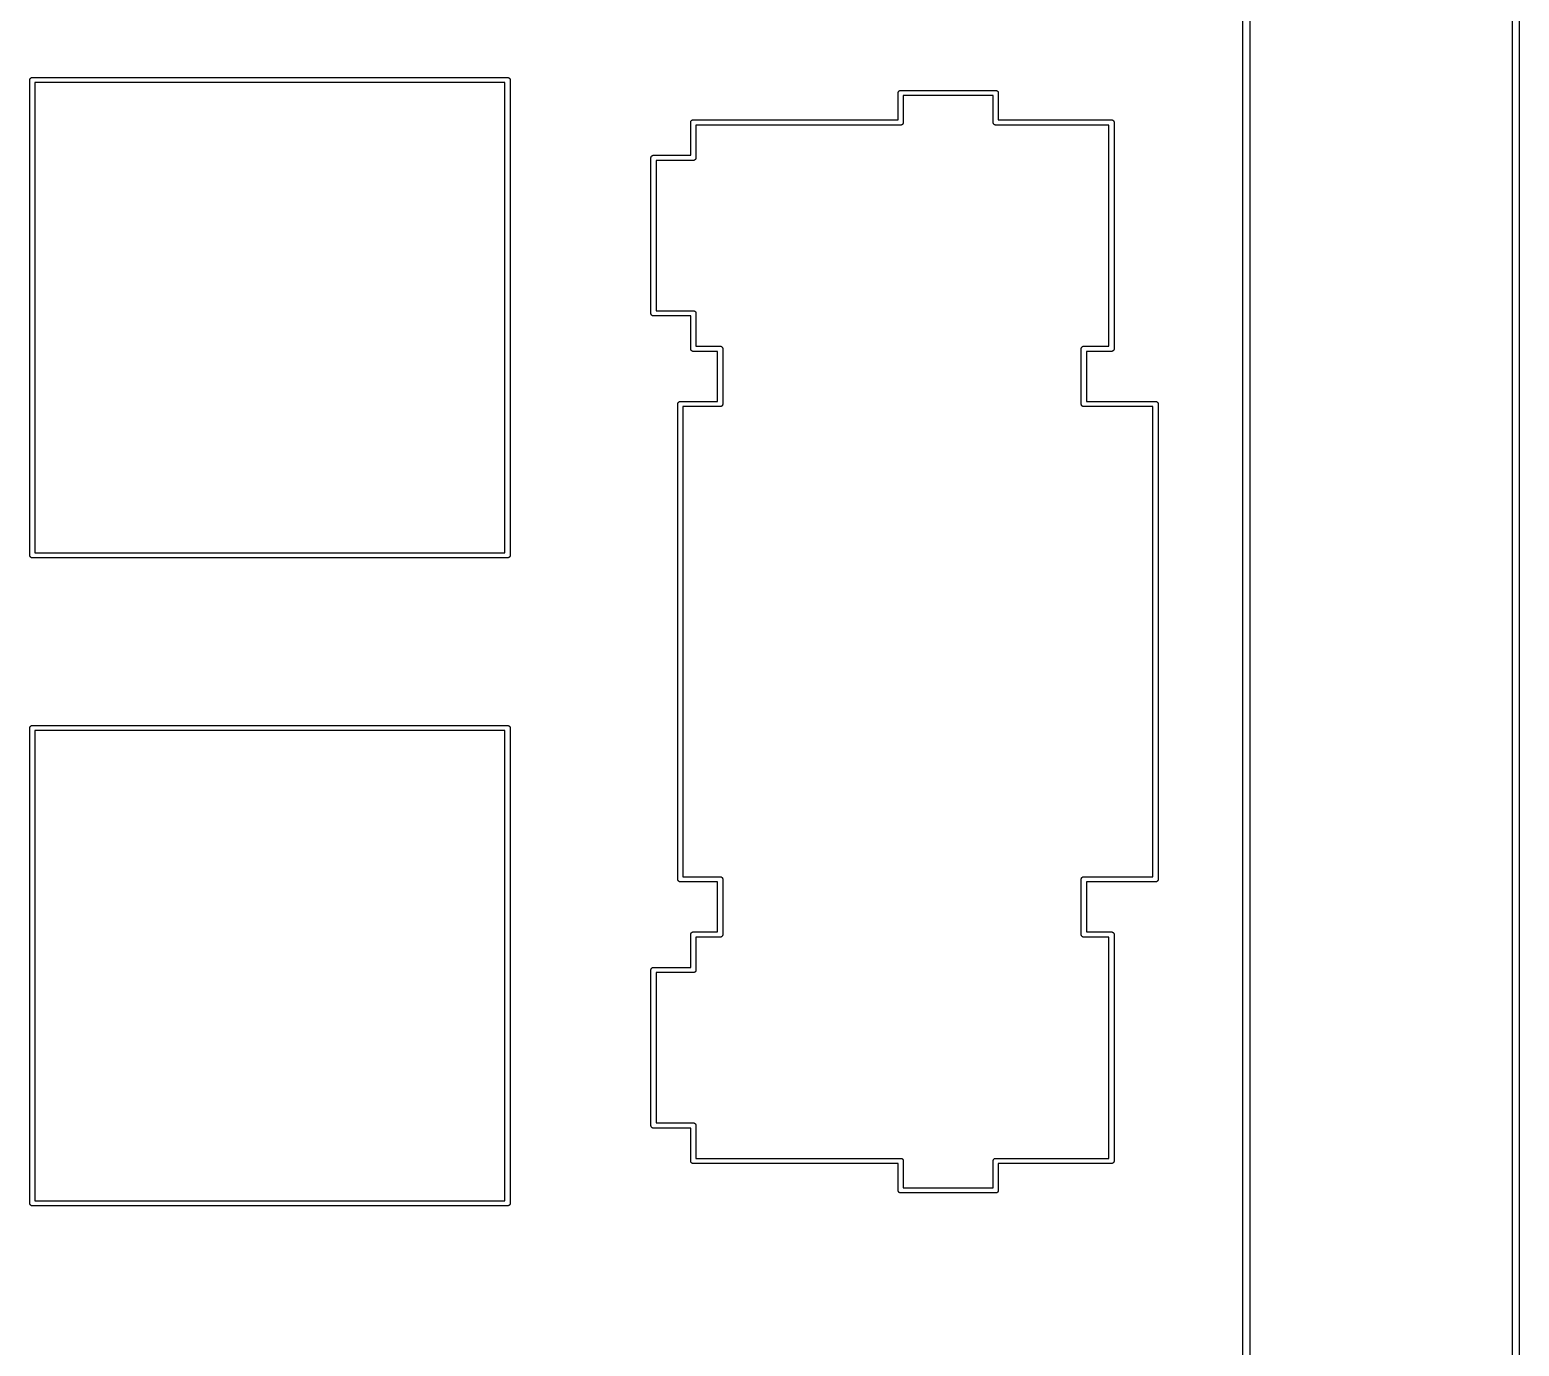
# Model space of a CAD drawing. Extents: x 50 to 430, y -187 to -47.
# Drawn here: x 386.31 to 430.1, y -145.56 to -106.86 of the extents above; entities that cross this region are included whole.
import ezdxf

# ---------------------------------------------------------------- set-up
doc = ezdxf.new("R2010")
doc.units = 0
doc.header["$MEASUREMENT"] = 0
doc.layers.add('BLACK', color=7, linetype='CONTINUOUS')

msp = doc.modelspace()

# ---------------------------------------------------------------- linework, layer by layer
at = {"layer": 'BLACK', "linetype": 'CONTINUOUS'}
for p, q in [((429.9, -186.9), (429.9, -47.1)), ((430.1, -46.9913), (430.1, -187.009)), ((421.976, -181.773), (421.976, -67.673)), ((422.176, -67.5643), (422.176, -181.882)), ((386.314, -108.327), (386.316, -108.32)), ((386.314, -108.333), (386.314, -108.327)), ((386.314, -122.317), (386.314, -108.333)), ((386.316, -108.32), (386.317, -108.314)), ((386.317, -108.314), (386.321, -108.308)), ((386.321, -108.308), (386.323, -108.301)), ((386.323, -108.301), (386.327, -108.296)), ((386.327, -108.296), (386.331, -108.29)), ((386.331, -108.29), (386.336, -108.286)), ((386.336, -108.286), (386.34, -108.281)), ((386.34, -108.281), (386.346, -108.277)), ((386.346, -108.277), (386.351, -108.273)), ((386.351, -108.273), (386.358, -108.271)), ((386.358, -108.271), (386.364, -108.267)), ((386.364, -108.267), (386.37, -108.266)), ((386.37, -108.266), (386.377, -108.264)), ((386.377, -108.264), (386.383, -108.264)), ((386.383, -108.264), (386.383, -108.264)), ((386.383, -108.264), (400.367, -108.264)), ((386.466, -108.416), (386.466, -122.234)), ((400.284, -108.416), (386.466, -108.416)), ((400.284, -122.234), (400.284, -108.416)), ((400.367, -108.264), (400.373, -108.264)), ((400.367, -108.264), (400.367, -108.264)), ((400.373, -108.264), (400.38, -108.266)), ((400.38, -108.266), (400.386, -108.267)), ((400.386, -108.267), (400.392, -108.271)), ((400.392, -108.271), (400.399, -108.273)), ((400.399, -108.273), (400.404, -108.277)), ((400.404, -108.277), (400.41, -108.281)), ((400.41, -108.281), (400.414, -108.286)), ((400.414, -108.286), (400.419, -108.29)), ((400.419, -108.29), (400.423, -108.296)), ((400.423, -108.296), (400.427, -108.301)), ((400.427, -108.301), (400.429, -108.308)), ((400.429, -108.308), (400.433, -108.314)), ((400.433, -108.314), (400.434, -108.32)), ((400.434, -108.32), (400.436, -108.327)), ((400.436, -108.327), (400.436, -108.333)), ((400.436, -108.333), (400.436, -108.333)), ((400.436, -108.333), (400.436, -122.317)), ((411.841, -108.708), (411.843, -108.701)), ((411.841, -108.714), (411.841, -108.708)), ((411.841, -109.508), (411.841, -108.714)), ((411.843, -108.701), (411.844, -108.695)), ((411.844, -108.695), (411.848, -108.689)), ((411.848, -108.689), (411.85, -108.682)), ((411.85, -108.682), (411.854, -108.677)), ((411.854, -108.677), (411.858, -108.671)), ((411.858, -108.671), (411.863, -108.667)), ((411.863, -108.667), (411.867, -108.662)), ((411.867, -108.662), (411.873, -108.658)), ((411.873, -108.658), (411.878, -108.654)), ((411.878, -108.654), (411.885, -108.652)), ((411.885, -108.652), (411.891, -108.648)), ((411.891, -108.648), (411.897, -108.647)), ((411.897, -108.647), (411.904, -108.645)), ((411.904, -108.645), (411.91, -108.645)), ((411.91, -108.645), (411.91, -108.645)), ((411.91, -108.645), (414.718, -108.645)), ((411.993, -108.797), (411.993, -109.591)), ((414.635, -108.797), (411.993, -108.797)), ((414.635, -109.571), (414.635, -108.797)), ((414.718, -108.645), (414.724, -108.645)), ((414.718, -108.645), (414.718, -108.645)), ((414.724, -108.645), (414.731, -108.647)), ((414.731, -108.647), (414.737, -108.648)), ((414.737, -108.648), (414.743, -108.652)), ((414.743, -108.652), (414.75, -108.654)), ((414.75, -108.654), (414.755, -108.658)), ((414.755, -108.658), (414.761, -108.662)), ((414.761, -108.662), (414.765, -108.667)), ((414.765, -108.667), (414.77, -108.671)), ((414.77, -108.671), (414.774, -108.677)), ((414.774, -108.677), (414.778, -108.682)), ((414.778, -108.682), (414.78, -108.689)), ((414.78, -108.689), (414.784, -108.695)), ((414.784, -108.695), (414.785, -108.701)), ((414.785, -108.701), (414.787, -108.708)), ((414.787, -108.708), (414.787, -108.714)), ((414.787, -108.714), (414.787, -108.714)), ((414.787, -108.714), (414.787, -109.508)), ((405.745, -109.571), (405.747, -109.565)), ((405.745, -109.578), (405.745, -109.571)), ((405.745, -110.55), (405.745, -109.578)), ((405.747, -109.565), (405.748, -109.558)), ((405.748, -109.558), (405.752, -109.552)), ((405.752, -109.552), (405.754, -109.546)), ((405.754, -109.546), (405.758, -109.541)), ((405.758, -109.541), (405.762, -109.535)), ((405.762, -109.535), (405.767, -109.531)), ((405.767, -109.531), (405.771, -109.525)), ((405.771, -109.525), (405.777, -109.522)), ((405.777, -109.522), (405.782, -109.518)), ((405.782, -109.518), (405.789, -109.515)), ((405.789, -109.515), (405.795, -109.512)), ((405.795, -109.512), (405.801, -109.511)), ((405.801, -109.511), (405.808, -109.508)), ((405.808, -109.508), (405.814, -109.508)), ((405.814, -109.508), (405.814, -109.508)), ((405.814, -109.508), (411.841, -109.508)), ((411.924, -109.661), (405.897, -109.661)), ((405.897, -109.661), (405.897, -110.633)), ((411.93, -109.661), (411.924, -109.661)), ((411.924, -109.661), (411.924, -109.661)), ((411.937, -109.658), (411.93, -109.661)), ((411.943, -109.657), (411.937, -109.658)), ((411.949, -109.654), (411.943, -109.657)), ((411.956, -109.652), (411.949, -109.654)), ((411.961, -109.647), (411.956, -109.652)), ((411.967, -109.644), (411.961, -109.647)), ((411.971, -109.639), (411.967, -109.644)), ((411.976, -109.634), (411.971, -109.639)), ((411.98, -109.628), (411.976, -109.634)), ((411.984, -109.623), (411.98, -109.628)), ((411.986, -109.617), (411.984, -109.623)), ((411.99, -109.611), (411.986, -109.617)), ((411.991, -109.604), (411.99, -109.611)), ((411.993, -109.598), (411.991, -109.604)), ((411.993, -109.591), (411.993, -109.591)), ((411.993, -109.591), (411.993, -109.598)), ((414.635, -109.598), (414.635, -109.571)), ((414.637, -109.604), (414.635, -109.598)), ((414.638, -109.611), (414.637, -109.604)), ((414.642, -109.617), (414.638, -109.611)), ((414.644, -109.623), (414.642, -109.617)), ((414.648, -109.628), (414.644, -109.623)), ((414.652, -109.634), (414.648, -109.628)), ((414.657, -109.639), (414.652, -109.634)), ((414.661, -109.644), (414.657, -109.639)), ((414.667, -109.647), (414.661, -109.644)), ((414.672, -109.652), (414.667, -109.647)), ((414.679, -109.654), (414.672, -109.652)), ((414.685, -109.657), (414.679, -109.654)), ((414.691, -109.658), (414.685, -109.657)), ((414.698, -109.661), (414.691, -109.658)), ((414.704, -109.661), (414.698, -109.661)), ((418.038, -109.661), (414.704, -109.661)), ((414.704, -109.661), (414.704, -109.661)), ((414.787, -109.508), (418.121, -109.508)), ((418.038, -116.163), (418.038, -109.661)), ((418.121, -109.508), (418.121, -109.508)), ((418.121, -109.508), (418.128, -109.508)), ((418.128, -109.508), (418.134, -109.511)), ((418.134, -109.511), (418.141, -109.512)), ((418.141, -109.512), (418.147, -109.515)), ((418.147, -109.515), (418.153, -109.518)), ((418.153, -109.518), (418.158, -109.522)), ((418.158, -109.522), (418.164, -109.525)), ((418.164, -109.525), (418.169, -109.531)), ((418.169, -109.531), (418.174, -109.535)), ((418.174, -109.535), (418.177, -109.541)), ((418.177, -109.541), (418.182, -109.546)), ((418.182, -109.546), (418.184, -109.552)), ((418.184, -109.552), (418.187, -109.558)), ((418.187, -109.558), (418.188, -109.565)), ((418.188, -109.565), (418.191, -109.571)), ((418.191, -109.571), (418.191, -109.578)), ((418.191, -109.578), (418.191, -109.578)), ((418.191, -109.578), (418.191, -116.246)), ((404.576, -110.613), (404.579, -110.606)), ((404.576, -110.619), (404.576, -110.613)), ((404.576, -115.205), (404.576, -110.619)), ((404.579, -110.606), (404.58, -110.6)), ((404.58, -110.6), (404.583, -110.594)), ((404.583, -110.594), (404.586, -110.587)), ((404.586, -110.587), (404.59, -110.582)), ((404.59, -110.582), (404.593, -110.576)), ((404.593, -110.576), (404.599, -110.572)), ((404.599, -110.572), (404.603, -110.567)), ((404.603, -110.567), (404.609, -110.563)), ((404.609, -110.563), (404.614, -110.559)), ((404.614, -110.559), (404.62, -110.557)), ((404.62, -110.557), (404.626, -110.553)), ((404.626, -110.553), (404.633, -110.552)), ((404.633, -110.552), (404.639, -110.55)), ((404.639, -110.55), (404.646, -110.55)), ((404.646, -110.55), (404.646, -110.55)), ((404.646, -110.55), (405.745, -110.55)), ((405.828, -110.702), (404.729, -110.702)), ((404.729, -110.702), (404.729, -115.122)), ((405.834, -110.702), (405.828, -110.702)), ((405.828, -110.702), (405.828, -110.702)), ((405.841, -110.7), (405.834, -110.702)), ((405.847, -110.699), (405.841, -110.7)), ((405.853, -110.695), (405.847, -110.699)), ((405.86, -110.693), (405.853, -110.695)), ((405.865, -110.689), (405.86, -110.693)), ((405.871, -110.685), (405.865, -110.689)), ((405.875, -110.68), (405.871, -110.685)), ((405.88, -110.676), (405.875, -110.68)), ((405.884, -110.67), (405.88, -110.676)), ((405.888, -110.665), (405.884, -110.67)), ((405.89, -110.658), (405.888, -110.665)), ((405.894, -110.652), (405.89, -110.658)), ((405.895, -110.646), (405.894, -110.652)), ((405.897, -110.639), (405.895, -110.646)), ((405.897, -110.633), (405.897, -110.633)), ((405.897, -110.633), (405.897, -110.639)), ((404.729, -115.122), (405.828, -115.122)), ((405.828, -115.122), (405.828, -115.122)), ((405.828, -115.122), (405.834, -115.122)), ((405.834, -115.122), (405.841, -115.124)), ((405.841, -115.124), (405.847, -115.125)), ((405.847, -115.125), (405.853, -115.129)), ((405.853, -115.129), (405.86, -115.131)), ((405.86, -115.131), (405.865, -115.135)), ((405.865, -115.135), (405.871, -115.139)), ((405.871, -115.139), (405.875, -115.144)), ((405.875, -115.144), (405.88, -115.148)), ((405.88, -115.148), (405.884, -115.154)), ((405.884, -115.154), (405.888, -115.159)), ((404.576, -115.211), (404.576, -115.205)), ((404.576, -115.205), (404.576, -115.205)), ((404.579, -115.218), (404.576, -115.211)), ((404.58, -115.224), (404.579, -115.218)), ((404.583, -115.23), (404.58, -115.224)), ((404.586, -115.237), (404.583, -115.23)), ((404.59, -115.242), (404.586, -115.237)), ((404.593, -115.248), (404.59, -115.242)), ((404.599, -115.252), (404.593, -115.248)), ((404.603, -115.257), (404.599, -115.252)), ((404.609, -115.261), (404.603, -115.257)), ((404.614, -115.265), (404.609, -115.261)), ((404.62, -115.267), (404.614, -115.265)), ((404.626, -115.271), (404.62, -115.267)), ((404.633, -115.272), (404.626, -115.271)), ((404.639, -115.274), (404.633, -115.272)), ((404.646, -115.274), (404.639, -115.274)), ((405.745, -115.274), (404.646, -115.274)), ((404.646, -115.274), (404.646, -115.274)), ((405.745, -116.246), (405.745, -115.274)), ((405.888, -115.159), (405.89, -115.166)), ((405.89, -115.166), (405.894, -115.172)), ((405.894, -115.172), (405.895, -115.178)), ((405.895, -115.178), (405.897, -115.185)), ((405.897, -115.185), (405.897, -115.191)), ((405.897, -115.191), (405.897, -115.191)), ((405.897, -115.191), (405.897, -116.163)), ((405.745, -116.253), (405.745, -116.246)), ((405.745, -116.246), (405.745, -116.246)), ((405.747, -116.259), (405.745, -116.253)), ((405.748, -116.266), (405.747, -116.259)), ((405.752, -116.272), (405.748, -116.266)), ((405.754, -116.278), (405.752, -116.272)), ((405.758, -116.283), (405.754, -116.278)), ((405.762, -116.289), (405.758, -116.283)), ((405.767, -116.293), (405.762, -116.289)), ((405.771, -116.299), (405.767, -116.293)), ((405.777, -116.302), (405.771, -116.299)), ((405.782, -116.306), (405.777, -116.302)), ((405.789, -116.309), (405.782, -116.306)), ((405.795, -116.312), (405.789, -116.309)), ((405.801, -116.313), (405.795, -116.312)), ((405.808, -116.316), (405.801, -116.313)), ((405.814, -116.316), (405.808, -116.316)), ((406.532, -116.316), (405.814, -116.316)), ((405.814, -116.316), (405.814, -116.316)), ((405.897, -116.163), (406.615, -116.163)), ((406.532, -117.789), (406.532, -116.316)), ((406.615, -116.163), (406.615, -116.163)), ((406.615, -116.163), (406.622, -116.163)), ((406.622, -116.163), (406.628, -116.166)), ((406.628, -116.166), (406.635, -116.167)), ((406.635, -116.167), (406.641, -116.17)), ((406.641, -116.17), (406.647, -116.172)), ((406.647, -116.172), (406.652, -116.177)), ((406.652, -116.177), (406.658, -116.18)), ((406.658, -116.18), (406.662, -116.185)), ((406.662, -116.185), (406.668, -116.19)), ((406.668, -116.19), (406.671, -116.196)), ((406.671, -116.196), (406.675, -116.201)), ((406.675, -116.201), (406.678, -116.207)), ((406.678, -116.207), (406.681, -116.213)), ((406.681, -116.213), (406.682, -116.22)), ((406.682, -116.22), (406.685, -116.226)), ((406.685, -116.226), (406.685, -116.233)), ((406.685, -116.233), (406.685, -116.233)), ((406.685, -116.233), (406.685, -117.872)), ((417.226, -116.226), (417.228, -116.22)), ((417.226, -116.233), (417.226, -116.226)), ((417.226, -117.852), (417.226, -116.233)), ((417.226, -116.233), (417.226, -116.233)), ((417.228, -116.22), (417.229, -116.213)), ((417.229, -116.213), (417.232, -116.207)), ((417.232, -116.207), (417.235, -116.201)), ((417.235, -116.201), (417.239, -116.196)), ((417.239, -116.196), (417.243, -116.19)), ((417.243, -116.19), (417.248, -116.185)), ((417.248, -116.185), (417.252, -116.18)), ((417.252, -116.18), (417.258, -116.177)), ((417.258, -116.177), (417.263, -116.172)), ((417.263, -116.172), (417.269, -116.17)), ((417.269, -116.17), (417.275, -116.167)), ((417.275, -116.167), (417.282, -116.166)), ((417.282, -116.166), (417.288, -116.163)), ((417.288, -116.163), (417.295, -116.163)), ((417.295, -116.163), (417.295, -116.163)), ((417.295, -116.163), (418.038, -116.163)), ((418.121, -116.316), (417.378, -116.316)), ((417.378, -116.316), (417.378, -117.789)), ((418.128, -116.316), (418.121, -116.316)), ((418.121, -116.316), (418.121, -116.316)), ((418.134, -116.313), (418.128, -116.316)), ((418.141, -116.312), (418.134, -116.313)), ((418.147, -116.309), (418.141, -116.312)), ((418.153, -116.306), (418.147, -116.309)), ((418.158, -116.302), (418.153, -116.306)), ((418.164, -116.299), (418.158, -116.302)), ((418.169, -116.293), (418.164, -116.299)), ((418.174, -116.289), (418.169, -116.293)), ((418.177, -116.283), (418.174, -116.289)), ((418.182, -116.278), (418.177, -116.283)), ((418.184, -116.272), (418.182, -116.278)), ((418.187, -116.266), (418.184, -116.272)), ((418.188, -116.259), (418.187, -116.266)), ((418.191, -116.253), (418.188, -116.259)), ((418.191, -116.246), (418.191, -116.246)), ((418.191, -116.246), (418.191, -116.253)), ((405.364, -117.852), (405.366, -117.845)), ((405.364, -117.858), (405.364, -117.852)), ((405.364, -131.842), (405.364, -117.858)), ((405.366, -117.845), (405.367, -117.839)), ((405.367, -117.839), (405.371, -117.833)), ((405.371, -117.833), (405.373, -117.826)), ((405.373, -117.826), (405.377, -117.821)), ((405.377, -117.821), (405.381, -117.815)), ((405.381, -117.815), (405.386, -117.811)), ((405.386, -117.811), (405.39, -117.806)), ((405.39, -117.806), (405.396, -117.802)), ((405.396, -117.802), (405.401, -117.798)), ((405.401, -117.798), (405.408, -117.796)), ((405.408, -117.796), (405.414, -117.792)), ((405.414, -117.792), (405.42, -117.791)), ((405.42, -117.791), (405.427, -117.789)), ((405.427, -117.789), (405.433, -117.789)), ((405.433, -117.789), (405.433, -117.789)), ((405.433, -117.789), (406.532, -117.789)), ((406.615, -117.941), (405.516, -117.941)), ((405.516, -117.941), (405.516, -131.759)), ((406.622, -117.941), (406.615, -117.941)), ((406.615, -117.941), (406.615, -117.941)), ((406.628, -117.939), (406.622, -117.941)), ((406.635, -117.938), (406.628, -117.939)), ((406.641, -117.934), (406.635, -117.938)), ((406.647, -117.932), (406.641, -117.934)), ((406.652, -117.928), (406.647, -117.932)), ((406.658, -117.924), (406.652, -117.928)), ((406.662, -117.919), (406.658, -117.924)), ((406.668, -117.915), (406.662, -117.919)), ((406.671, -117.909), (406.668, -117.915)), ((406.675, -117.904), (406.671, -117.909)), ((406.678, -117.897), (406.675, -117.904)), ((406.681, -117.891), (406.678, -117.897)), ((406.682, -117.885), (406.681, -117.891)), ((406.685, -117.878), (406.682, -117.885)), ((406.685, -117.872), (406.685, -117.872)), ((406.685, -117.872), (406.685, -117.878)), ((417.226, -117.878), (417.226, -117.852)), ((417.228, -117.885), (417.226, -117.878)), ((417.229, -117.891), (417.228, -117.885)), ((417.232, -117.897), (417.229, -117.891)), ((417.235, -117.904), (417.232, -117.897)), ((417.239, -117.909), (417.235, -117.904)), ((417.243, -117.915), (417.239, -117.909)), ((417.248, -117.919), (417.243, -117.915)), ((417.252, -117.924), (417.248, -117.919)), ((417.258, -117.928), (417.252, -117.924)), ((417.263, -117.932), (417.258, -117.928)), ((417.269, -117.934), (417.263, -117.932)), ((417.275, -117.938), (417.269, -117.934)), ((417.282, -117.939), (417.275, -117.938)), ((417.288, -117.941), (417.282, -117.939)), ((417.295, -117.941), (417.288, -117.941)), ((419.334, -117.941), (417.295, -117.941)), ((417.295, -117.941), (417.295, -117.941)), ((417.378, -117.789), (419.417, -117.789)), ((419.334, -131.759), (419.334, -117.941)), ((419.417, -117.789), (419.417, -117.789)), ((419.417, -117.789), (419.423, -117.789)), ((419.423, -117.789), (419.43, -117.791)), ((419.43, -117.791), (419.436, -117.792)), ((419.436, -117.792), (419.442, -117.796)), ((419.442, -117.796), (419.449, -117.798)), ((419.449, -117.798), (419.454, -117.802)), ((419.454, -117.802), (419.46, -117.806)), ((419.46, -117.806), (419.464, -117.811)), ((419.464, -117.811), (419.469, -117.815)), ((419.469, -117.815), (419.473, -117.821)), ((419.473, -117.821), (419.477, -117.826)), ((419.477, -117.826), (419.479, -117.833)), ((419.479, -117.833), (419.483, -117.839)), ((419.483, -117.839), (419.484, -117.845)), ((419.484, -117.845), (419.486, -117.852)), ((419.486, -117.852), (419.486, -117.858)), ((419.486, -117.858), (419.486, -117.858)), ((419.486, -117.858), (419.486, -131.842)), ((386.314, -122.323), (386.314, -122.317)), ((386.314, -122.317), (386.314, -122.317)), ((386.316, -122.33), (386.314, -122.323)), ((386.317, -122.336), (386.316, -122.33)), ((386.321, -122.342), (386.317, -122.336)), ((386.323, -122.349), (386.321, -122.342)), ((386.327, -122.354), (386.323, -122.349)), ((386.331, -122.36), (386.327, -122.354)), ((386.336, -122.364), (386.331, -122.36)), ((386.34, -122.369), (386.336, -122.364)), ((386.346, -122.373), (386.34, -122.369)), ((386.351, -122.377), (386.346, -122.373)), ((386.358, -122.379), (386.351, -122.377)), ((386.364, -122.383), (386.358, -122.379)), ((386.37, -122.384), (386.364, -122.383)), ((386.377, -122.386), (386.37, -122.384)), ((386.383, -122.386), (386.377, -122.386)), ((400.367, -122.386), (386.383, -122.386)), ((386.383, -122.386), (386.383, -122.386)), ((386.466, -122.234), (400.284, -122.234)), ((400.373, -122.386), (400.367, -122.386)), ((400.367, -122.386), (400.367, -122.386)), ((400.38, -122.384), (400.373, -122.386)), ((400.386, -122.383), (400.38, -122.384)), ((400.392, -122.379), (400.386, -122.383)), ((400.399, -122.377), (400.392, -122.379)), ((400.404, -122.373), (400.399, -122.377)), ((400.41, -122.369), (400.404, -122.373)), ((400.414, -122.364), (400.41, -122.369)), ((400.419, -122.36), (400.414, -122.364)), ((400.423, -122.354), (400.419, -122.36)), ((400.427, -122.349), (400.423, -122.354)), ((400.429, -122.342), (400.427, -122.349)), ((400.433, -122.336), (400.429, -122.342)), ((400.434, -122.33), (400.433, -122.336)), ((400.436, -122.323), (400.434, -122.33)), ((400.436, -122.317), (400.436, -122.317)), ((400.436, -122.317), (400.436, -122.323)), ((386.314, -127.377), (386.316, -127.37)), ((386.314, -127.383), (386.314, -127.377)), ((386.314, -141.367), (386.314, -127.383)), ((386.316, -127.37), (386.317, -127.364)), ((386.317, -127.364), (386.321, -127.358)), ((386.321, -127.358), (386.323, -127.351)), ((386.323, -127.351), (386.327, -127.346)), ((386.327, -127.346), (386.331, -127.34)), ((386.331, -127.34), (386.336, -127.336)), ((386.336, -127.336), (386.34, -127.331)), ((386.34, -127.331), (386.346, -127.327)), ((386.346, -127.327), (386.351, -127.323)), ((386.351, -127.323), (386.358, -127.321)), ((386.358, -127.321), (386.364, -127.317)), ((386.364, -127.317), (386.37, -127.316)), ((386.37, -127.316), (386.377, -127.314)), ((386.377, -127.314), (386.383, -127.314)), ((386.383, -127.314), (386.383, -127.314)), ((386.383, -127.314), (400.367, -127.314)), ((400.367, -127.314), (400.373, -127.314)), ((400.367, -127.314), (400.367, -127.314)), ((400.373, -127.314), (400.38, -127.316)), ((400.38, -127.316), (400.386, -127.317)), ((400.386, -127.317), (400.392, -127.321)), ((400.392, -127.321), (400.399, -127.323)), ((400.399, -127.323), (400.404, -127.327)), ((400.404, -127.327), (400.41, -127.331)), ((400.41, -127.331), (400.414, -127.336)), ((400.414, -127.336), (400.419, -127.34)), ((400.419, -127.34), (400.423, -127.346)), ((400.423, -127.346), (400.427, -127.351)), ((400.427, -127.351), (400.429, -127.358)), ((400.429, -127.358), (400.433, -127.364)), ((400.433, -127.364), (400.434, -127.37)), ((400.434, -127.37), (400.436, -127.377)), ((400.436, -127.377), (400.436, -127.383)), ((400.436, -127.383), (400.436, -127.383)), ((400.436, -127.383), (400.436, -141.367)), ((386.466, -127.466), (386.466, -141.284)), ((400.284, -127.466), (386.466, -127.466)), ((400.284, -141.284), (400.284, -127.466)), ((405.516, -131.759), (406.615, -131.759)), ((406.615, -131.759), (406.615, -131.759)), ((406.615, -131.759), (406.622, -131.759)), ((406.622, -131.759), (406.628, -131.761)), ((406.628, -131.761), (406.635, -131.762)), ((406.635, -131.762), (406.641, -131.766)), ((406.641, -131.766), (406.647, -131.768)), ((406.647, -131.768), (406.652, -131.772)), ((406.652, -131.772), (406.658, -131.776)), ((406.658, -131.776), (406.662, -131.781)), ((406.662, -131.781), (406.668, -131.785)), ((406.668, -131.785), (406.671, -131.791)), ((406.671, -131.791), (406.675, -131.796)), ((417.235, -131.796), (417.239, -131.791)), ((417.239, -131.791), (417.243, -131.785)), ((417.243, -131.785), (417.248, -131.781)), ((417.248, -131.781), (417.252, -131.776)), ((417.252, -131.776), (417.258, -131.772)), ((417.258, -131.772), (417.263, -131.768)), ((417.263, -131.768), (417.269, -131.766)), ((417.269, -131.766), (417.275, -131.762)), ((417.275, -131.762), (417.282, -131.761)), ((417.282, -131.761), (417.288, -131.759)), ((417.288, -131.759), (417.295, -131.759)), ((417.295, -131.759), (417.295, -131.759)), ((417.295, -131.759), (419.334, -131.759)), ((405.364, -131.848), (405.364, -131.842)), ((405.364, -131.842), (405.364, -131.842)), ((405.366, -131.855), (405.364, -131.848)), ((405.367, -131.861), (405.366, -131.855)), ((405.371, -131.867), (405.367, -131.861)), ((405.373, -131.874), (405.371, -131.867)), ((405.377, -131.879), (405.373, -131.874)), ((405.381, -131.885), (405.377, -131.879)), ((405.386, -131.889), (405.381, -131.885)), ((405.39, -131.894), (405.386, -131.889)), ((405.396, -131.898), (405.39, -131.894)), ((405.401, -131.902), (405.396, -131.898)), ((405.408, -131.904), (405.401, -131.902)), ((405.414, -131.908), (405.408, -131.904)), ((405.42, -131.909), (405.414, -131.908)), ((405.427, -131.911), (405.42, -131.909)), ((405.433, -131.911), (405.427, -131.911)), ((406.532, -131.911), (405.433, -131.911)), ((405.433, -131.911), (405.433, -131.911)), ((406.532, -133.384), (406.532, -131.911)), ((406.675, -131.796), (406.678, -131.803)), ((406.678, -131.803), (406.681, -131.809)), ((406.681, -131.809), (406.682, -131.815)), ((406.682, -131.815), (406.685, -131.822)), ((406.685, -131.822), (406.685, -131.828)), ((406.685, -131.828), (406.685, -131.828)), ((406.685, -131.828), (406.685, -133.467)), ((417.226, -131.822), (417.228, -131.815)), ((417.226, -131.828), (417.226, -131.822)), ((417.226, -133.447), (417.226, -131.828)), ((417.226, -131.828), (417.226, -131.828)), ((417.228, -131.815), (417.229, -131.809)), ((417.229, -131.809), (417.232, -131.803)), ((417.232, -131.803), (417.235, -131.796)), ((419.417, -131.911), (417.378, -131.911)), ((417.378, -131.911), (417.378, -133.384)), ((419.423, -131.911), (419.417, -131.911)), ((419.417, -131.911), (419.417, -131.911)), ((419.43, -131.909), (419.423, -131.911)), ((419.436, -131.908), (419.43, -131.909)), ((419.442, -131.904), (419.436, -131.908)), ((419.449, -131.902), (419.442, -131.904)), ((419.454, -131.898), (419.449, -131.902)), ((419.46, -131.894), (419.454, -131.898)), ((419.464, -131.889), (419.46, -131.894)), ((419.469, -131.885), (419.464, -131.889)), ((419.473, -131.879), (419.469, -131.885)), ((419.477, -131.874), (419.473, -131.879)), ((419.479, -131.867), (419.477, -131.874)), ((419.483, -131.861), (419.479, -131.867)), ((419.484, -131.855), (419.483, -131.861)), ((419.486, -131.848), (419.484, -131.855)), ((419.486, -131.842), (419.486, -131.842)), ((419.486, -131.842), (419.486, -131.848)), ((405.745, -133.447), (405.747, -133.441)), ((405.745, -133.454), (405.745, -133.447)), ((405.745, -134.426), (405.745, -133.454)), ((405.747, -133.441), (405.748, -133.434)), ((405.748, -133.434), (405.752, -133.428)), ((405.752, -133.428), (405.754, -133.422)), ((405.754, -133.422), (405.758, -133.417)), ((405.758, -133.417), (405.762, -133.411)), ((405.762, -133.411), (405.767, -133.407)), ((405.767, -133.407), (405.771, -133.401)), ((405.771, -133.401), (405.777, -133.398)), ((405.777, -133.398), (405.782, -133.394)), ((405.782, -133.394), (405.789, -133.391)), ((405.789, -133.391), (405.795, -133.388)), ((405.795, -133.388), (405.801, -133.387)), ((405.801, -133.387), (405.808, -133.384)), ((405.808, -133.384), (405.814, -133.384)), ((405.814, -133.384), (405.814, -133.384)), ((405.814, -133.384), (406.532, -133.384)), ((406.615, -133.537), (405.897, -133.537)), ((405.897, -133.537), (405.897, -134.509)), ((406.622, -133.537), (406.615, -133.537)), ((406.615, -133.537), (406.615, -133.537)), ((406.628, -133.534), (406.622, -133.537)), ((406.635, -133.533), (406.628, -133.534)), ((406.641, -133.53), (406.635, -133.533)), ((406.647, -133.528), (406.641, -133.53)), ((406.652, -133.523), (406.647, -133.528)), ((406.658, -133.52), (406.652, -133.523)), ((406.662, -133.515), (406.658, -133.52)), ((406.668, -133.51), (406.662, -133.515)), ((406.671, -133.504), (406.668, -133.51)), ((406.675, -133.499), (406.671, -133.504)), ((406.678, -133.493), (406.675, -133.499)), ((406.681, -133.487), (406.678, -133.493)), ((406.682, -133.48), (406.681, -133.487)), ((406.685, -133.474), (406.682, -133.48)), ((406.685, -133.467), (406.685, -133.467)), ((406.685, -133.467), (406.685, -133.474)), ((417.226, -133.474), (417.226, -133.447)), ((417.228, -133.48), (417.226, -133.474)), ((417.229, -133.487), (417.228, -133.48)), ((417.232, -133.493), (417.229, -133.487)), ((417.235, -133.499), (417.232, -133.493)), ((417.239, -133.504), (417.235, -133.499)), ((417.243, -133.51), (417.239, -133.504)), ((417.248, -133.515), (417.243, -133.51)), ((417.252, -133.52), (417.248, -133.515)), ((417.258, -133.523), (417.252, -133.52)), ((417.263, -133.528), (417.258, -133.523)), ((417.269, -133.53), (417.263, -133.528)), ((417.275, -133.533), (417.269, -133.53)), ((417.282, -133.534), (417.275, -133.533)), ((417.288, -133.537), (417.282, -133.534)), ((417.295, -133.537), (417.288, -133.537)), ((418.038, -133.537), (417.295, -133.537)), ((417.295, -133.537), (417.295, -133.537)), ((417.378, -133.384), (418.121, -133.384)), ((418.038, -140.039), (418.038, -133.537)), ((418.121, -133.384), (418.121, -133.384)), ((418.121, -133.384), (418.128, -133.384)), ((418.128, -133.384), (418.134, -133.387)), ((418.134, -133.387), (418.141, -133.388)), ((418.141, -133.388), (418.147, -133.391)), ((418.147, -133.391), (418.153, -133.394)), ((418.153, -133.394), (418.158, -133.398)), ((418.158, -133.398), (418.164, -133.401)), ((418.164, -133.401), (418.169, -133.407)), ((418.169, -133.407), (418.174, -133.411)), ((418.174, -133.411), (418.177, -133.417)), ((418.177, -133.417), (418.182, -133.422)), ((418.182, -133.422), (418.184, -133.428)), ((418.184, -133.428), (418.187, -133.434)), ((418.187, -133.434), (418.188, -133.441)), ((418.188, -133.441), (418.191, -133.447)), ((418.191, -133.447), (418.191, -133.454)), ((418.191, -133.454), (418.191, -133.454)), ((418.191, -133.454), (418.191, -140.122)), ((404.576, -134.489), (404.579, -134.482)), ((404.576, -134.495), (404.576, -134.489)), ((404.576, -139.081), (404.576, -134.495)), ((404.579, -134.482), (404.58, -134.476)), ((404.58, -134.476), (404.583, -134.47)), ((404.583, -134.47), (404.586, -134.463)), ((404.586, -134.463), (404.59, -134.458)), ((404.59, -134.458), (404.593, -134.452)), ((404.593, -134.452), (404.599, -134.448)), ((404.599, -134.448), (404.603, -134.443)), ((404.603, -134.443), (404.609, -134.439)), ((404.609, -134.439), (404.614, -134.435)), ((404.614, -134.435), (404.62, -134.433)), ((404.62, -134.433), (404.626, -134.429)), ((404.626, -134.429), (404.633, -134.428)), ((404.633, -134.428), (404.639, -134.426)), ((404.639, -134.426), (404.646, -134.426)), ((404.646, -134.426), (404.646, -134.426)), ((404.646, -134.426), (405.745, -134.426)), ((405.828, -134.578), (404.729, -134.578)), ((404.729, -134.578), (404.729, -138.998)), ((405.834, -134.578), (405.828, -134.578)), ((405.828, -134.578), (405.828, -134.578)), ((405.841, -134.576), (405.834, -134.578)), ((405.847, -134.575), (405.841, -134.576)), ((405.853, -134.571), (405.847, -134.575)), ((405.86, -134.569), (405.853, -134.571)), ((405.865, -134.565), (405.86, -134.569)), ((405.871, -134.561), (405.865, -134.565)), ((405.875, -134.556), (405.871, -134.561)), ((405.88, -134.552), (405.875, -134.556)), ((405.884, -134.546), (405.88, -134.552)), ((405.888, -134.541), (405.884, -134.546)), ((405.89, -134.534), (405.888, -134.541)), ((405.894, -134.528), (405.89, -134.534)), ((405.895, -134.522), (405.894, -134.528)), ((405.897, -134.515), (405.895, -134.522)), ((405.897, -134.509), (405.897, -134.509)), ((405.897, -134.509), (405.897, -134.515)), ((404.576, -139.087), (404.576, -139.081)), ((404.576, -139.081), (404.576, -139.081)), ((404.579, -139.094), (404.576, -139.087)), ((404.58, -139.1), (404.579, -139.094)), ((404.583, -139.106), (404.58, -139.1)), ((404.586, -139.113), (404.583, -139.106)), ((404.59, -139.118), (404.586, -139.113)), ((404.593, -139.124), (404.59, -139.118)), ((404.599, -139.128), (404.593, -139.124)), ((404.603, -139.133), (404.599, -139.128)), ((404.609, -139.137), (404.603, -139.133)), ((404.614, -139.141), (404.609, -139.137)), ((404.62, -139.143), (404.614, -139.141)), ((404.626, -139.147), (404.62, -139.143)), ((404.633, -139.148), (404.626, -139.147)), ((404.639, -139.15), (404.633, -139.148)), ((404.646, -139.15), (404.639, -139.15)), ((405.745, -139.15), (404.646, -139.15)), ((404.646, -139.15), (404.646, -139.15)), ((404.729, -138.998), (405.828, -138.998)), ((405.745, -140.122), (405.745, -139.15)), ((405.828, -138.998), (405.828, -138.998)), ((405.828, -138.998), (405.834, -138.998)), ((405.834, -138.998), (405.841, -139)), ((405.841, -139), (405.847, -139.001)), ((405.847, -139.001), (405.853, -139.005)), ((405.853, -139.005), (405.86, -139.007)), ((405.86, -139.007), (405.865, -139.011)), ((405.865, -139.011), (405.871, -139.015)), ((405.871, -139.015), (405.875, -139.02)), ((405.875, -139.02), (405.88, -139.024)), ((405.88, -139.024), (405.884, -139.03)), ((405.884, -139.03), (405.888, -139.035)), ((405.888, -139.035), (405.89, -139.042)), ((405.89, -139.042), (405.894, -139.048)), ((405.894, -139.048), (405.895, -139.054)), ((405.895, -139.054), (405.897, -139.061)), ((405.897, -139.061), (405.897, -139.067)), ((405.897, -139.067), (405.897, -139.067)), ((405.897, -139.067), (405.897, -140.039)), ((405.897, -140.039), (411.924, -140.039)), ((411.924, -140.039), (411.924, -140.039)), ((411.924, -140.039), (411.93, -140.039)), ((411.93, -140.039), (411.937, -140.042)), ((411.937, -140.042), (411.943, -140.043)), ((411.943, -140.043), (411.949, -140.046)), ((411.949, -140.046), (411.956, -140.048)), ((411.956, -140.048), (411.961, -140.053)), ((411.961, -140.053), (411.967, -140.056)), ((411.967, -140.056), (411.971, -140.061)), ((411.971, -140.061), (411.976, -140.066)), ((411.976, -140.066), (411.98, -140.072)), ((411.98, -140.072), (411.984, -140.077)), ((411.984, -140.077), (411.986, -140.083)), ((411.986, -140.083), (411.99, -140.089)), ((411.99, -140.089), (411.991, -140.096)), ((411.991, -140.096), (411.993, -140.102)), ((411.993, -140.102), (411.993, -140.109)), ((411.993, -140.109), (411.993, -140.109)), ((411.993, -140.109), (411.993, -140.903)), ((414.635, -140.102), (414.637, -140.096)), ((414.635, -140.109), (414.635, -140.102)), ((414.635, -140.903), (414.635, -140.109)), ((414.635, -140.109), (414.635, -140.109)), ((414.637, -140.096), (414.638, -140.089)), ((414.638, -140.089), (414.642, -140.083)), ((414.642, -140.083), (414.644, -140.077)), ((414.644, -140.077), (414.648, -140.072)), ((414.648, -140.072), (414.652, -140.066)), ((414.652, -140.066), (414.657, -140.061)), ((414.657, -140.061), (414.661, -140.056)), ((414.661, -140.056), (414.667, -140.053)), ((414.667, -140.053), (414.672, -140.048)), ((414.672, -140.048), (414.679, -140.046)), ((414.679, -140.046), (414.685, -140.043)), ((414.685, -140.043), (414.691, -140.042)), ((414.691, -140.042), (414.698, -140.039)), ((414.698, -140.039), (414.704, -140.039)), ((414.704, -140.039), (414.704, -140.039)), ((414.704, -140.039), (418.038, -140.039)), ((405.745, -140.129), (405.745, -140.122)), ((405.745, -140.122), (405.745, -140.122)), ((405.747, -140.135), (405.745, -140.129)), ((405.748, -140.142), (405.747, -140.135)), ((405.752, -140.148), (405.748, -140.142)), ((405.754, -140.154), (405.752, -140.148)), ((405.758, -140.159), (405.754, -140.154)), ((405.762, -140.165), (405.758, -140.159)), ((405.767, -140.169), (405.762, -140.165)), ((405.771, -140.175), (405.767, -140.169)), ((405.777, -140.178), (405.771, -140.175)), ((405.782, -140.182), (405.777, -140.178)), ((405.789, -140.185), (405.782, -140.182)), ((405.795, -140.188), (405.789, -140.185)), ((405.801, -140.189), (405.795, -140.188)), ((405.808, -140.192), (405.801, -140.189)), ((405.814, -140.192), (405.808, -140.192)), ((411.841, -140.192), (405.814, -140.192)), ((405.814, -140.192), (405.814, -140.192)), ((411.841, -140.986), (411.841, -140.192)), ((418.121, -140.192), (414.787, -140.192)), ((414.787, -140.192), (414.787, -140.986)), ((418.128, -140.192), (418.121, -140.192)), ((418.121, -140.192), (418.121, -140.192)), ((418.134, -140.189), (418.128, -140.192)), ((418.141, -140.188), (418.134, -140.189)), ((418.147, -140.185), (418.141, -140.188)), ((418.153, -140.182), (418.147, -140.185)), ((418.158, -140.178), (418.153, -140.182)), ((418.164, -140.175), (418.158, -140.178)), ((418.169, -140.169), (418.164, -140.175)), ((418.174, -140.165), (418.169, -140.169)), ((418.177, -140.159), (418.174, -140.165)), ((418.182, -140.154), (418.177, -140.159)), ((418.184, -140.148), (418.182, -140.154)), ((418.187, -140.142), (418.184, -140.148)), ((418.188, -140.135), (418.187, -140.142)), ((418.191, -140.129), (418.188, -140.135)), ((418.191, -140.122), (418.191, -140.122)), ((418.191, -140.122), (418.191, -140.129)), ((411.841, -140.992), (411.841, -140.986)), ((411.841, -140.986), (411.841, -140.986)), ((411.993, -140.903), (414.635, -140.903)), ((414.787, -140.986), (414.787, -140.986)), ((414.787, -140.986), (414.787, -140.992)), ((386.314, -141.373), (386.314, -141.367)), ((386.314, -141.367), (386.314, -141.367)), ((386.316, -141.38), (386.314, -141.373)), ((386.317, -141.386), (386.316, -141.38)), ((386.321, -141.392), (386.317, -141.386)), ((386.323, -141.399), (386.321, -141.392)), ((386.327, -141.404), (386.323, -141.399)), ((386.331, -141.41), (386.327, -141.404)), ((386.336, -141.414), (386.331, -141.41)), ((386.34, -141.419), (386.336, -141.414)), ((386.346, -141.423), (386.34, -141.419)), ((386.351, -141.427), (386.346, -141.423)), ((386.358, -141.429), (386.351, -141.427)), ((386.466, -141.284), (400.284, -141.284)), ((400.399, -141.427), (400.392, -141.429)), ((400.404, -141.423), (400.399, -141.427)), ((400.41, -141.419), (400.404, -141.423)), ((400.414, -141.414), (400.41, -141.419)), ((400.419, -141.41), (400.414, -141.414)), ((400.423, -141.404), (400.419, -141.41)), ((400.427, -141.399), (400.423, -141.404)), ((400.429, -141.392), (400.427, -141.399)), ((400.433, -141.386), (400.429, -141.392)), ((400.434, -141.38), (400.433, -141.386)), ((400.436, -141.373), (400.434, -141.38)), ((400.436, -141.367), (400.436, -141.367)), ((400.436, -141.367), (400.436, -141.373)), ((411.843, -140.999), (411.841, -140.992)), ((411.844, -141.005), (411.843, -140.999)), ((411.848, -141.011), (411.844, -141.005)), ((411.85, -141.018), (411.848, -141.011)), ((411.854, -141.023), (411.85, -141.018)), ((411.858, -141.029), (411.854, -141.023)), ((411.863, -141.033), (411.858, -141.029)), ((411.867, -141.038), (411.863, -141.033)), ((411.873, -141.042), (411.867, -141.038)), ((411.878, -141.046), (411.873, -141.042)), ((411.885, -141.048), (411.878, -141.046)), ((411.891, -141.052), (411.885, -141.048)), ((411.897, -141.053), (411.891, -141.052)), ((411.904, -141.055), (411.897, -141.053)), ((411.91, -141.055), (411.904, -141.055)), ((414.718, -141.055), (411.91, -141.055)), ((411.91, -141.055), (411.91, -141.055)), ((414.724, -141.055), (414.718, -141.055)), ((414.718, -141.055), (414.718, -141.055)), ((414.731, -141.053), (414.724, -141.055)), ((414.737, -141.052), (414.731, -141.053)), ((414.743, -141.048), (414.737, -141.052)), ((414.75, -141.046), (414.743, -141.048)), ((414.755, -141.042), (414.75, -141.046)), ((414.761, -141.038), (414.755, -141.042)), ((414.765, -141.033), (414.761, -141.038)), ((414.77, -141.029), (414.765, -141.033)), ((414.774, -141.023), (414.77, -141.029)), ((414.778, -141.018), (414.774, -141.023)), ((414.78, -141.011), (414.778, -141.018)), ((414.784, -141.005), (414.78, -141.011)), ((414.785, -140.999), (414.784, -141.005)), ((414.787, -140.992), (414.785, -140.999)), ((386.364, -141.433), (386.358, -141.429)), ((386.37, -141.434), (386.364, -141.433)), ((386.377, -141.436), (386.37, -141.434)), ((386.383, -141.436), (386.377, -141.436)), ((400.367, -141.436), (386.383, -141.436)), ((386.383, -141.436), (386.383, -141.436)), ((400.373, -141.436), (400.367, -141.436)), ((400.367, -141.436), (400.367, -141.436)), ((400.38, -141.434), (400.373, -141.436)), ((400.386, -141.433), (400.38, -141.434)), ((400.392, -141.429), (400.386, -141.433))]:
    msp.add_line(p, q, dxfattribs=at)

doc.saveas('drawing.dxf')
